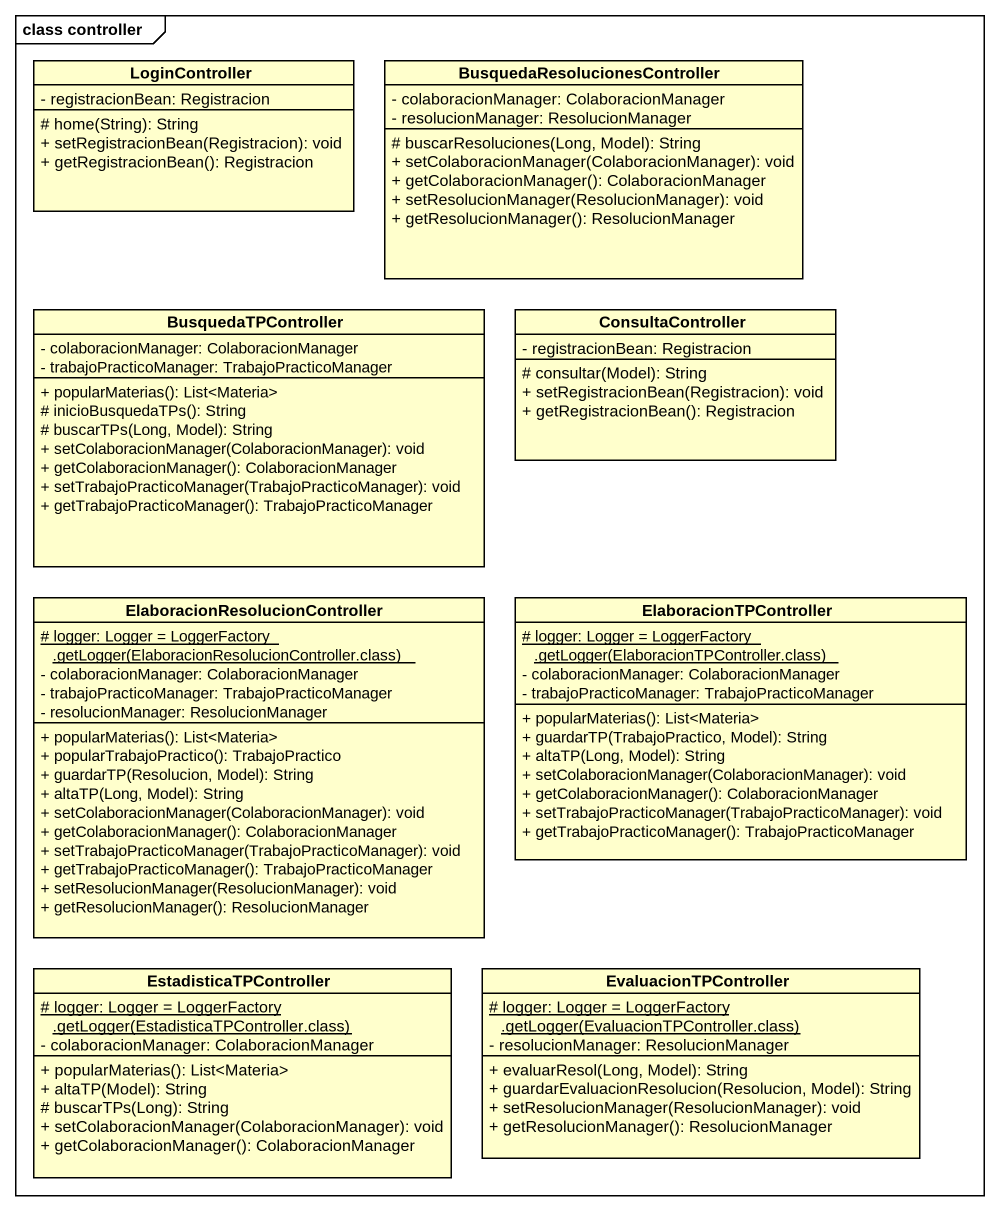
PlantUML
@startuml
mainframe class controller
hide circle
hide empty members
skinparam classAttributeIconSize 0
class LoginController {
  - registracionBean: Registracion
  # home(String): String
  + setRegistracionBean(Registracion): void
  + getRegistracionBean(): Registracion
}
class "BusquedaResolucionesController" as BusquedaResolucionesControll {
  - colaboracionManager: ColaboracionManager
  - resolucionManager: ResolucionManager
  # buscarResoluciones(Long, Model): String
  + setColaboracionManager(ColaboracionManager): void
  + getColaboracionManager(): ColaboracionManager
  + setResolucionManager(ResolucionManager): void
  + getResolucionManager(): ResolucionManager
}
class BusquedaTPController {
  - colaboracionManager: ColaboracionManager
  - trabajoPracticoManager: TrabajoPracticoManager
  + popularMaterias(): List<Materia>
  # inicioBusquedaTPs(): String
  # buscarTPs(Long, Model): String
  + setColaboracionManager(ColaboracionManager): void
  + getColaboracionManager(): ColaboracionManager
  + setTrabajoPracticoManager(TrabajoPracticoManager): void
  + getTrabajoPracticoManager(): TrabajoPracticoManager
}
class ConsultaController {
  - registracionBean: Registracion
  # consultar(Model): String
  + setRegistracionBean(Registracion): void
  + getRegistracionBean(): Registracion
}
class "ElaboracionResolucionController" as ElaboracionResolucionControl {
  {static} {field} # logger: Logger = LoggerFactory .getLogger(ElaboracionResolucionController.class)
  - colaboracionManager: ColaboracionManager
  - trabajoPracticoManager: TrabajoPracticoManager
  - resolucionManager: ResolucionManager
  + popularMaterias(): List<Materia>
  + popularTrabajoPractico(): TrabajoPractico
  + guardarTP(Resolucion, Model): String
  + altaTP(Long, Model): String
  + setColaboracionManager(ColaboracionManager): void
  + getColaboracionManager(): ColaboracionManager
  + setTrabajoPracticoManager(TrabajoPracticoManager): void
  + getTrabajoPracticoManager(): TrabajoPracticoManager
  + setResolucionManager(ResolucionManager): void
  + getResolucionManager(): ResolucionManager
}
class ElaboracionTPController {
  {static} {field} # logger: Logger = LoggerFactory .getLogger(ElaboracionTPController.class)
  - colaboracionManager: ColaboracionManager
  - trabajoPracticoManager: TrabajoPracticoManager
  + popularMaterias(): List<Materia>
  + guardarTP(TrabajoPractico, Model): String
  + altaTP(Long, Model): String
  + setColaboracionManager(ColaboracionManager): void
  + getColaboracionManager(): ColaboracionManager
  + setTrabajoPracticoManager(TrabajoPracticoManager): void
  + getTrabajoPracticoManager(): TrabajoPracticoManager
}
class EstadisticaTPController {
  {static} {field} # logger: Logger = LoggerFactory .getLogger(EstadisticaTPController.class)
  - colaboracionManager: ColaboracionManager
  + popularMaterias(): List<Materia>
  + altaTP(Model): String
  # buscarTPs(Long): String
  + setColaboracionManager(ColaboracionManager): void
  + getColaboracionManager(): ColaboracionManager
}
class EvaluacionTPController {
  {static} {field} # logger: Logger = LoggerFactory .getLogger(EvaluacionTPController.class)
  - resolucionManager: ResolucionManager
  + evaluarResol(Long, Model): String
  + guardarEvaluacionResolucion(Resolucion, Model): String
  + setResolucionManager(ResolucionManager): void
  + getResolucionManager(): ResolucionManager
}
@enduml
